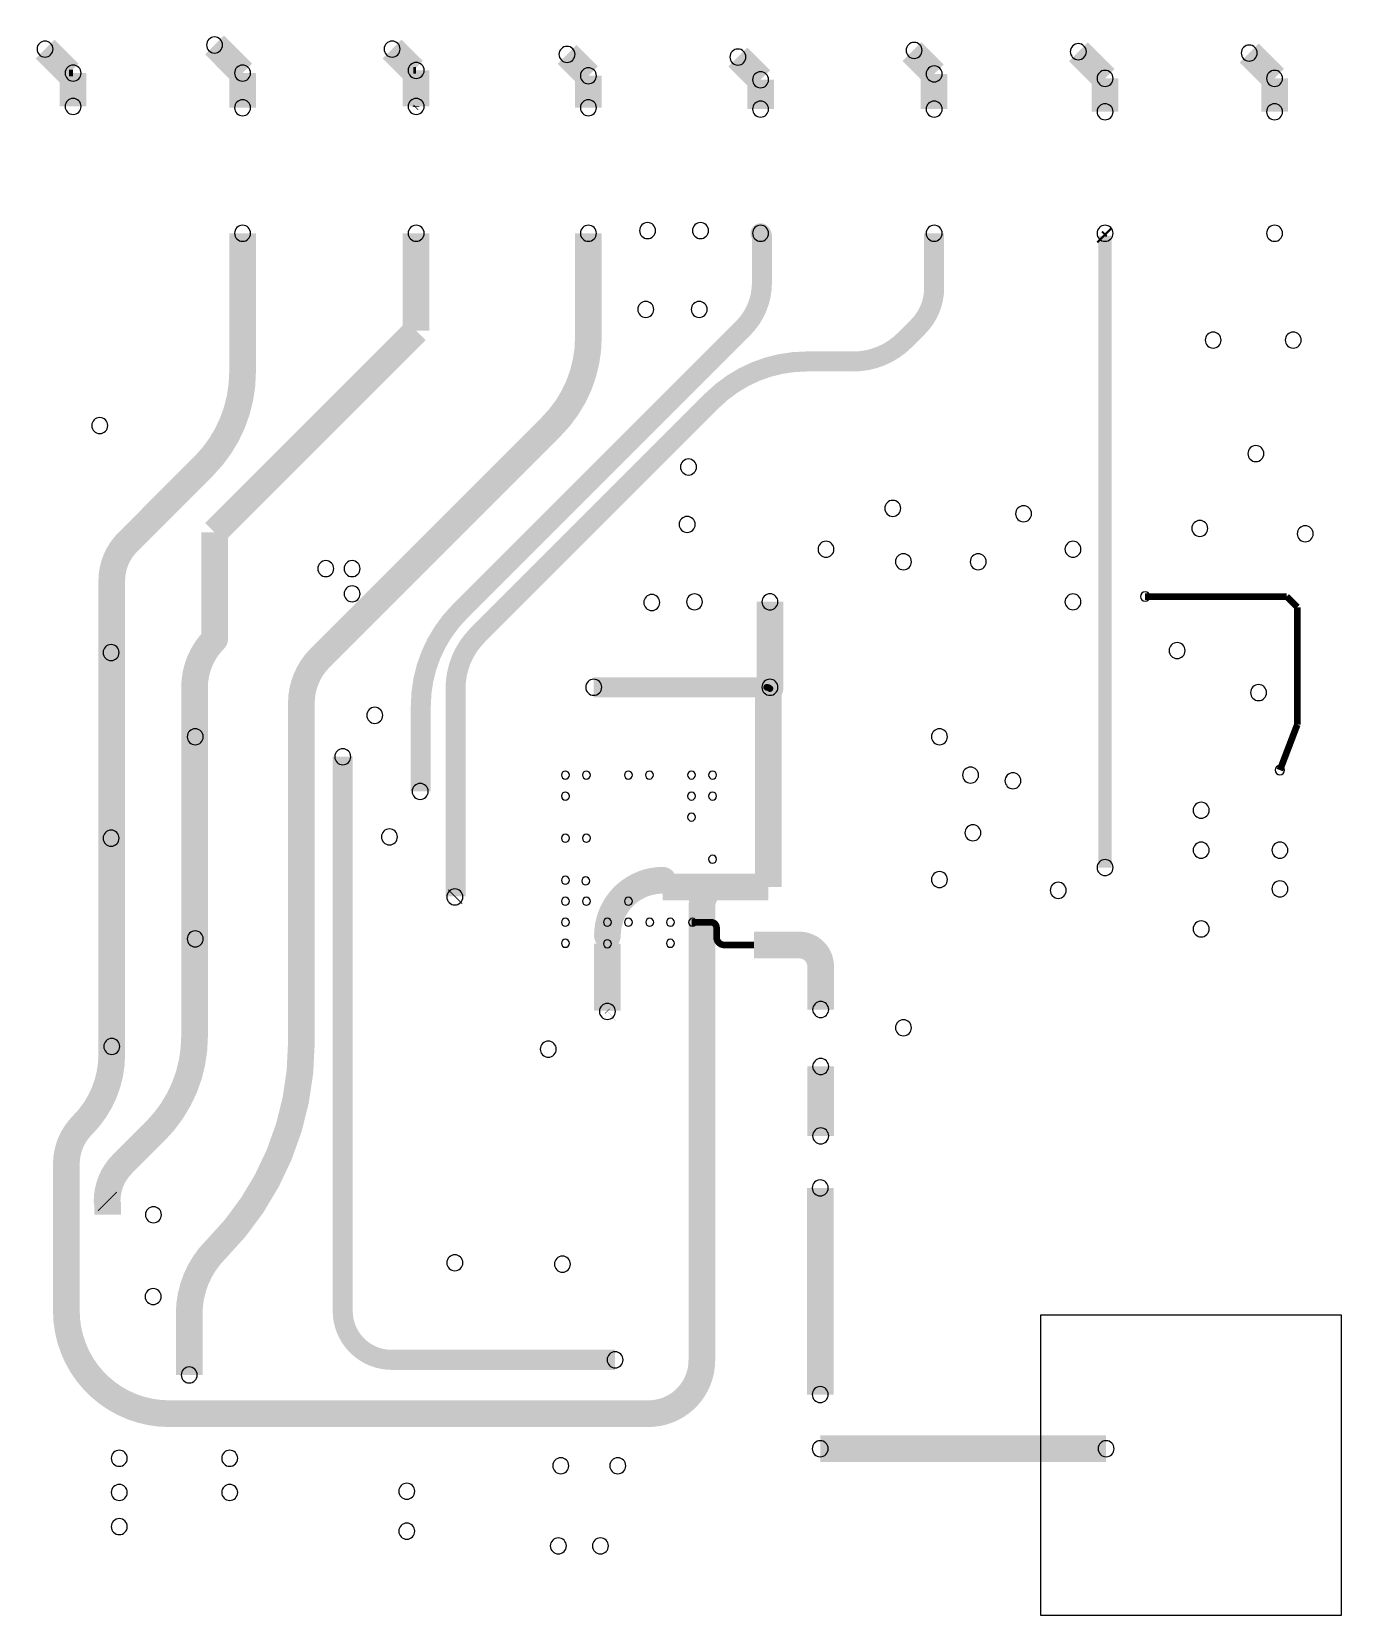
# Model space of a CAD drawing. Header units: millimetres. Extents: x 46.2 to 71.1, y 36.1 to 66.2.
import ezdxf

# ---------------------------------------------------------------- set-up
doc = ezdxf.new("R2010")
doc.units = ezdxf.units.MM
doc.layers.add('metal1', color=76, linetype='Continuous')
doc.layers.add('metal3', color=16, linetype='Continuous')

msp = doc.modelspace()

# ---------------------------------------------------------------- linework, layer by layer
at = {"layer": 'metal1'}
for points, const_width in [([(46.943, 64.799), (46.943, 65.434)], 0.508), ([(50.169, 64.774), (50.169, 65.434)], 0.508), ([(53.471, 64.799), (53.471, 65.485)], 0.508), ([(63.326, 64.748), (63.326, 65.418)], 0.508), ([(56.748, 64.774), (56.748, 65.383)], 0.508), ([(60.024, 64.748), (60.024, 65.307)], 0.508), ([(66.578, 64.698), (66.578, 65.333)], 0.508), ([(69.803, 64.698), (69.803, 65.333)], 0.508), ([(53.459, 64.774), (53.471, 64.786)], 0.127), ([(53.471, 64.786), (53.471, 64.799)], 0.127), ([(50.169, 59.749), (50.169, 62.386)], 0.508), ([(53.471, 60.532), (53.471, 62.386)], 0.508), ([(56.748, 60.405), (56.748, 62.386)], 0.508), ([(60.05, 61.446), (60.05, 62.325)], 0.381), ([(63.326, 61.345), (63.326, 62.386)], 0.381), ([(66.552, 62.361), (66.578, 62.335)], 0.381), ([(66.578, 50.321), (66.578, 62.335)], 0.254), ([(66.552, 62.361), (66.578, 62.386)], 0.127), ([(49.636, 56.696), (53.471, 60.532)], 0.508), ([(54.304, 55.193), (59.691, 60.579)], 0.381), ([(62.768, 60.354), (63.021, 60.608)], 0.381), ([(60.899, 59.948), (61.787, 59.948)], 0.381), ([(54.64, 54.741), (59.103, 59.204)], 0.381), ([(51.646, 54.313), (56.047, 58.714)], 0.508), ([(47.985, 56.512), (49.425, 57.953)], 0.508), ([(49.636, 54.664), (49.636, 56.696)], 0.508), ([(47.68, 46.918), (47.68, 55.777)], 0.508), ([(60.202, 53.75), (60.202, 55.376)], 0.508), ([(67.34, 55.477), (70.032, 55.477)], 0.127), ([(70.032, 55.477), (70.235, 55.274)], 0.127), ([(70.235, 53.039), (70.235, 55.274)], 0.127), ([(49.255, 47.106), (49.255, 53.745)], 0.508), ([(56.849, 53.75), (60.141, 53.75)], 0.381), ([(60.172, 49.953), (60.172, 53.694)], 0.508), ([(60.202, 53.725), (60.202, 53.75)], 0.508), ([(51.287, 46.981), (51.287, 53.445)], 0.508), ([(54.221, 49.775), (54.221, 53.729)], 0.381), ([(53.56, 51.769), (53.56, 53.397)], 0.381), ([(69.905, 52.175), (70.235, 53.039)], 0.127), ([(52.074, 41.888), (52.074, 52.429)], 0.381), ([(69.905, 52.175), (69.905, 52.175)], 0.127), ([(58.164, 49.953), (59.081, 49.953)], 0.508), ([(59.081, 49.953), (60.172, 49.953)], 0.508), ([(54.208, 49.762), (54.221, 49.775)], 0.381), ([(58.907, 40.949), (58.907, 49.559)], 0.508), ([(57.11, 47.597), (57.11, 48.873)], 0.508), ([(57.103, 47.591), (57.11, 47.597)], 0.508), ([(57.103, 47.591), (57.11, 47.584)], 0.127), ([(47.68, 46.768), (47.68, 46.918)], 0.508), ([(47.883, 44.682), (48.448, 45.248)], 0.508), ([(48.448, 45.248), (48.511, 45.31)], 0.508), ([(46.816, 41.888), (46.816, 44.683)], 0.508), ([(47.591, 43.977), (47.604, 43.964)], 0.508), ([(47.604, 43.717), (47.604, 43.964)], 0.508), ([(49.153, 40.669), (49.153, 41.83)], 0.508), ([(53.005, 40.957), (57.256, 40.957)], 0.381), ([(48.772, 39.933), (57.891, 39.933)], 0.508)]:
    msp.add_lwpolyline(points, dxfattribs=dict(at, const_width=const_width))
for points in [[(46.791, 65.434, 1), (47.096, 65.434, 1)], [(50.017, 65.434, 1), (50.322, 65.434, 1)], [(53.319, 65.485, 1), (53.624, 65.485, 1)], [(56.595, 65.383, 1), (56.9, 65.383, 1)], [(59.872, 65.307, 1), (60.177, 65.307, 1)], [(63.174, 65.418, 1), (63.479, 65.418, 1)], [(66.425, 65.333, 1), (66.73, 65.333, 1)], [(69.651, 65.333, 1), (69.956, 65.333, 1)], [(46.791, 64.799, 1), (47.096, 64.799, 1)], [(50.017, 64.774, 1), (50.322, 64.774, 1)], [(53.319, 64.799, 1), (53.624, 64.799, 1)], [(56.595, 64.774, 1), (56.9, 64.774, 1)], [(59.872, 64.748, 1), (60.177, 64.748, 1)], [(63.174, 64.748, 1), (63.479, 64.748, 1)], [(66.425, 64.698, 1), (66.73, 64.698, 1)], [(69.651, 64.698, 1), (69.956, 64.698, 1)], [(50.017, 62.386, 1), (50.322, 62.386, 1)], [(53.319, 62.386, 1), (53.624, 62.386, 1)], [(56.595, 62.386, 1), (56.9, 62.386, 1)], [(57.721, 62.437, 1), (58.026, 62.437, 1)], [(58.729, 62.437, 1), (59.034, 62.437, 1)], [(59.872, 62.386, 1), (60.177, 62.386, 1)], [(63.174, 62.386, 1), (63.479, 62.386, 1)], [(66.425, 62.386, 1), (66.73, 62.386, 1)], [(69.651, 62.386, 1), (69.956, 62.386, 1)], [(57.688, 60.938, 1), (57.992, 60.938, 1)], [(58.704, 60.938, 1), (59.008, 60.938, 1)], [(68.483, 60.354, 1), (68.787, 60.354, 1)], [(70.007, 60.354, 1), (70.311, 60.354, 1)], [(47.299, 58.729, 1), (47.604, 58.729, 1)], [(69.295, 58.195, 1), (69.6, 58.195, 1)], [(58.5, 57.941, 1), (58.805, 57.941, 1)], [(62.387, 57.154, 1), (62.691, 57.154, 1)], [(58.475, 56.849, 1), (58.78, 56.849, 1)], [(64.876, 57.052, 1), (65.181, 57.052, 1)], [(68.229, 56.773, 1), (68.533, 56.773, 1)], [(70.235, 56.671, 1), (70.54, 56.671, 1)], [(61.117, 56.376, 1), (61.421, 56.376, 1)], [(65.816, 56.376, 1), (66.12, 56.376, 1)], [(51.6, 56.007, 1), (51.904, 56.007, 1)], [(52.1, 56.007, 1), (52.404, 56.007, 1)], [(62.59, 56.138, 1), (62.895, 56.138, 1)], [(64.012, 56.138, 1), (64.317, 56.138, 1)], [(52.1, 55.528, 1), (52.404, 55.528, 1)], [(57.802, 55.363, 1), (58.107, 55.363, 1)], [(58.615, 55.376, 1), (58.919, 55.376, 1)], [(60.05, 55.376, 1), (60.355, 55.376, 1)], [(65.816, 55.376, 1), (66.12, 55.376, 1)], [(67.251, 55.477, 1), (67.429, 55.477, 1)], [(47.515, 54.411, 1), (47.82, 54.411, 1)], [(67.797, 54.449, 1), (68.102, 54.449, 1)], [(56.697, 53.75, 1), (57.002, 53.75, 1)], [(60.05, 53.75, 1), (60.355, 53.75, 1)], [(69.346, 53.649, 1), (69.651, 53.649, 1)], [(52.531, 53.217, 1), (52.836, 53.217, 1)], [(49.115, 52.81, 1), (49.42, 52.81, 1)], [(63.276, 52.81, 1), (63.58, 52.81, 1)], [(51.922, 52.429, 1), (52.227, 52.429, 1)], [(56.234, 52.08, 1), (56.386, 52.08, 1)], [(56.634, 52.08, 1), (56.786, 52.08, 1)], [(57.434, 52.08, 1), (57.586, 52.08, 1)], [(57.834, 52.08, 1), (57.986, 52.08, 1)], [(58.634, 52.08, 1), (58.786, 52.08, 1)], [(59.034, 52.08, 1), (59.186, 52.08, 1)], [(63.866, 52.08, 1), (64.171, 52.08, 1)], [(64.674, 51.972, 1), (64.978, 51.972, 1)], [(69.817, 52.175, 1), (69.994, 52.175, 1)], [(53.395, 51.769, 1), (53.7, 51.769, 1)], [(56.234, 51.68, 1), (56.386, 51.68, 1)], [(58.634, 51.68, 1), (58.786, 51.68, 1)], [(59.034, 51.68, 1), (59.186, 51.68, 1)], [(68.254, 51.412, 1), (68.559, 51.412, 1)], [(58.634, 51.28, 1), (58.786, 51.28, 1)], [(47.515, 50.88, 1), (47.82, 50.88, 1)], [(52.811, 50.905, 1), (53.116, 50.905, 1)], [(56.234, 50.88, 1), (56.386, 50.88, 1)], [(56.634, 50.88, 1), (56.786, 50.88, 1)], [(63.912, 50.982, 1), (64.216, 50.982, 1)], [(68.254, 50.652, 1), (68.559, 50.652, 1)], [(69.753, 50.652, 1), (70.058, 50.652, 1)], [(59.034, 50.48, 1), (59.186, 50.48, 1)], [(66.425, 50.321, 1), (66.73, 50.321, 1)], [(56.234, 50.08, 1), (56.386, 50.08, 1)], [(56.621, 50.067, 1), (56.773, 50.067, 1)], [(63.276, 50.093, 1), (63.58, 50.093, 1)], [(65.535, 49.888, 1), (65.84, 49.888, 1)], [(69.753, 49.915, 1), (70.058, 49.915, 1)], [(54.055, 49.762, 1), (54.36, 49.762, 1)], [(56.234, 49.68, 1), (56.386, 49.68, 1)], [(56.634, 49.68, 1), (56.786, 49.68, 1)], [(57.434, 49.68, 1), (57.586, 49.68, 1)], [(49.115, 48.965, 1), (49.42, 48.965, 1)], [(56.234, 49.28, 1), (56.386, 49.28, 1)], [(57.034, 49.28, 1), (57.186, 49.28, 1)], [(57.434, 49.28, 1), (57.586, 49.28, 1)], [(57.84, 49.28, 1), (57.992, 49.28, 1)], [(58.234, 49.28, 1), (58.386, 49.28, 1)], [(68.254, 49.153, 1), (68.559, 49.153, 1)], [(56.234, 48.88, 1), (56.386, 48.88, 1)], [(57.034, 48.873, 1), (57.186, 48.873, 1)], [(58.234, 48.88, 1), (58.386, 48.88, 1)], [(56.957, 47.584, 1), (57.262, 47.584, 1)], [(62.59, 47.273, 1), (62.895, 47.273, 1)], [(47.528, 46.918, 1), (47.832, 46.918, 1)], [(55.833, 46.867, 1), (56.138, 46.867, 1)], [(48.321, 43.717, 1), (48.626, 43.717, 1)], [(54.055, 42.803, 1), (54.36, 42.803, 1)], [(56.101, 42.777, 1), (56.406, 42.777, 1)], [(48.315, 42.161, 1), (48.62, 42.161, 1)], [(57.103, 40.957, 1), (57.408, 40.957, 1)], [(49.001, 40.669, 1), (49.306, 40.669, 1)], [(47.671, 39.084, 1), (47.976, 39.084, 1)], [(49.771, 39.084, 1), (50.076, 39.084, 1)], [(56.071, 38.942, 1), (56.376, 38.942, 1)], [(57.154, 38.942, 1), (57.459, 38.942, 1)], [(47.671, 38.434, 1), (47.976, 38.434, 1)], [(49.771, 38.434, 1), (50.076, 38.434, 1)], [(53.141, 38.458, 1), (53.446, 38.458, 1)], [(53.141, 38.458, 1), (53.446, 38.458, 1)], [(47.671, 37.784, 1), (47.976, 37.784, 1)], [(53.141, 37.698, 1), (53.446, 37.698, 1)], [(56.024, 37.418, 1), (56.329, 37.418, 1)], [(56.824, 37.418, 1), (57.129, 37.418, 1)]]:
    msp.add_lwpolyline(points, format="xyb", close=True, dxfattribs=at)
for points, const_width in [([(60.024, 62.386, -0.198912), (60.05, 62.325)], 0.381), ([(60.05, 61.446, -0.198912), (59.691, 60.579)], 0.381), ([(63.326, 61.345, -0.198912), (63.021, 60.608)], 0.381), ([(56.748, 60.405, -0.198912), (56.047, 58.714)], 0.508), ([(62.768, 60.354, -0.198912), (61.787, 59.948)], 0.381), ([(50.169, 59.749, -0.198912), (49.425, 57.953)], 0.508), ([(59.103, 59.204, -0.198912), (60.899, 59.948)], 0.381), ([(47.68, 55.777, -0.198912), (47.985, 56.512)], 0.508), ([(53.56, 53.397, -0.198912), (54.304, 55.193)], 0.381), ([(49.255, 53.745, -0.198851), (49.636, 54.664)], 0.508), ([(54.221, 53.729, -0.198912), (54.64, 54.741)], 0.381), ([(51.287, 53.445, -0.198912), (51.646, 54.313)], 0.508), ([(60.172, 53.694, -0.414214), (60.202, 53.725)], 0.508), ([(60.141, 53.75, -0.198912), (60.202, 53.725)], 0.127), ([(57.11, 49.026, -0.414214), (58.164, 50.08)], 0.508), ([(58.907, 49.559, -0.210667), (59.081, 49.953)], 0.508), ([(49.255, 47.106, -0.198912), (48.511, 45.31)], 0.508), ([(47.68, 46.768, -0.198912), (47.121, 45.419)], 0.508), ([(51.287, 46.981, -0.198912), (49.661, 43.057)], 0.508), ([(46.816, 44.683, -0.198912), (47.121, 45.419)], 0.508), ([(47.591, 43.977, -0.198912), (47.883, 44.682)], 0.508), ([(49.153, 41.83, -0.198912), (49.661, 43.057)], 0.508), ([(48.772, 39.933, -0.414214), (46.816, 41.888)], 0.508), ([(53.005, 40.957, -0.414214), (52.074, 41.888)], 0.381), ([(58.907, 40.949, -0.414214), (57.891, 39.933)], 0.508)]:
    msp.add_lwpolyline(points, format="xyb", dxfattribs=dict(at, const_width=const_width))
for points, const_width in [([(59.929, 62.386, 1), (60.12, 62.386, 1)], 0.191), ([(59.955, 62.325, 1), (60.145, 62.325, 1)], 0.191), ([(59.955, 61.446, 1), (60.145, 61.446, 1)], 0.191), ([(63.231, 61.345, 1), (63.422, 61.345, 1)], 0.191), ([(56.621, 60.405, 1), (56.875, 60.405, 1)], 0.254), ([(59.595, 60.579, 1), (59.786, 60.579, 1)], 0.191), ([(62.926, 60.608, 1), (63.116, 60.608, 1)], 0.191), ([(62.672, 60.354, 1), (62.863, 60.354, 1)], 0.191), ([(50.042, 59.749, 1), (50.296, 59.749, 1)], 0.254), ([(60.804, 59.948, 1), (60.994, 59.948, 1)], 0.191), ([(61.691, 59.948, 1), (61.882, 59.948, 1)], 0.191), ([(59.007, 59.204, 1), (59.198, 59.204, 1)], 0.191), ([(55.92, 58.714, 1), (56.174, 58.714, 1)], 0.254), ([(49.298, 57.953, 1), (49.552, 57.953, 1)], 0.254), ([(47.858, 56.512, 1), (48.112, 56.512, 1)], 0.254), ([(47.553, 55.777, 1), (47.807, 55.777, 1)], 0.254), ([(54.209, 55.193, 1), (54.399, 55.193, 1)], 0.191), ([(49.509, 54.664, 1), (49.763, 54.664, 1)], 0.254), ([(54.544, 54.741, 1), (54.735, 54.741, 1)], 0.191), ([(51.519, 54.313, 1), (51.773, 54.313, 1)], 0.254), ([(49.128, 53.745, 1), (49.382, 53.745, 1)], 0.254), ([(60.045, 53.694, 1), (60.299, 53.694, 1)], 0.254), ([(60.075, 53.725, 1), (60.329, 53.725, 1)], 0.254), ([(51.16, 53.445, 1), (51.414, 53.445, 1)], 0.254), ([(54.125, 53.729, 1), (54.316, 53.729, 1)], 0.191), ([(60.109, 53.75, 1), (60.173, 53.75, 1)], 0.0635), ([(60.171, 53.725, 1), (60.234, 53.725, 1)], 0.0635), ([(53.465, 53.397, 1), (53.655, 53.397, 1)], 0.191), ([(58.037, 50.08, 1), (58.291, 50.08, 1)], 0.254), ([(58.954, 49.953, 1), (59.208, 49.953, 1)], 0.254), ([(58.78, 49.559, 1), (59.034, 49.559, 1)], 0.254), ([(56.983, 49.026, 1), (57.237, 49.026, 1)], 0.254), ([(49.128, 47.106, 1), (49.382, 47.106, 1)], 0.254), ([(47.553, 46.768, 1), (47.807, 46.768, 1)], 0.254), ([(51.16, 46.981, 1), (51.414, 46.981, 1)], 0.254), ([(46.994, 45.419, 1), (47.248, 45.419, 1)], 0.254), ([(46.994, 45.419, 1), (47.248, 45.419, 1)], 0.254), ([(48.384, 45.31, 1), (48.638, 45.31, 1)], 0.254), ([(46.689, 44.683, 1), (46.943, 44.683, 1)], 0.254), ([(47.756, 44.682, 1), (48.01, 44.682, 1)], 0.254), ([(47.464, 43.977, 1), (47.718, 43.977, 1)], 0.254), ([(49.534, 43.057, 1), (49.788, 43.057, 1)], 0.254), ([(49.534, 43.057, 1), (49.788, 43.057, 1)], 0.254), ([(46.689, 41.888, 1), (46.943, 41.888, 1)], 0.254), ([(49.026, 41.83, 1), (49.28, 41.83, 1)], 0.254), ([(51.979, 41.888, 1), (52.17, 41.888, 1)], 0.191), ([(52.91, 40.957, 1), (53.101, 40.957, 1)], 0.191), ([(58.78, 40.949, 1), (59.034, 40.949, 1)], 0.254), ([(48.645, 39.933, 1), (48.899, 39.933, 1)], 0.254), ([(57.764, 39.933, 1), (58.018, 39.933, 1)], 0.254)]:
    msp.add_lwpolyline(points, format="xyb", close=True, dxfattribs=dict(at, const_width=const_width))
at = {"layer": 'metal3'}
for p, q in [((65.358, 36.097), (65.358, 41.812)), ((65.358, 41.812), (71.073, 41.812)), ((71.073, 41.812), (71.073, 36.097)), ((71.073, 36.097), (65.358, 36.097))]:
    msp.add_line(p, q, dxfattribs=at)
for points, const_width in [([(46.41, 65.891), (46.867, 65.434)], 0.508), ([(49.636, 65.968), (50.169, 65.434)], 0.508), ([(53.014, 65.891), (53.42, 65.485)], 0.508), ([(56.341, 65.79), (56.748, 65.383)], 0.508), ([(59.593, 65.739), (60.024, 65.307)], 0.508), ([(62.904, 65.841), (63.326, 65.418)], 0.508), ([(66.07, 65.841), (66.578, 65.333)], 0.508), ([(69.321, 65.815), (69.803, 65.333)], 0.508), ([(46.867, 65.434), (46.943, 65.434)], 0.127), ([(53.42, 65.485), (53.471, 65.485)], 0.127), ([(58.71, 49.28), (59.084, 49.28)], 0.127), ([(59.186, 49), (59.186, 49.178)], 0.127), ([(59.339, 48.848), (59.897, 48.848)], 0.127), ([(59.897, 48.848), (60.761, 48.848)], 0.508), ([(61.167, 47.621), (61.167, 48.442)], 0.508), ([(61.167, 45.216), (61.167, 46.537)], 0.508), ([(61.159, 40.297), (61.159, 44.227)], 0.508), ([(61.159, 39.267), (66.598, 39.267)], 0.508)]:
    msp.add_lwpolyline(points, dxfattribs=dict(at, const_width=const_width))
for points in [[(46.258, 65.891, 1), (46.562, 65.891, 1)], [(49.483, 65.968, 1), (49.788, 65.968, 1)], [(52.862, 65.891, 1), (53.166, 65.891, 1)], [(62.793, 65.866, 1), (63.098, 65.866, 1)], [(65.917, 65.841, 1), (66.222, 65.841, 1)], [(56.189, 65.79, 1), (56.494, 65.79, 1)], [(59.44, 65.739, 1), (59.745, 65.739, 1)], [(69.168, 65.815, 1), (69.473, 65.815, 1)], [(46.791, 65.434, 1), (47.096, 65.434, 1)], [(50.017, 65.434, 1), (50.322, 65.434, 1)], [(53.319, 65.485, 1), (53.624, 65.485, 1)], [(56.595, 65.383, 1), (56.9, 65.383, 1)], [(59.872, 65.307, 1), (60.177, 65.307, 1)], [(63.174, 65.418, 1), (63.479, 65.418, 1)], [(66.425, 65.333, 1), (66.73, 65.333, 1)], [(69.651, 65.333, 1), (69.956, 65.333, 1)], [(57.721, 62.437, 1), (58.026, 62.437, 1)], [(58.729, 62.437, 1), (59.034, 62.437, 1)], [(57.688, 60.938, 1), (57.992, 60.938, 1)], [(58.704, 60.938, 1), (59.008, 60.938, 1)], [(68.483, 60.354, 1), (68.787, 60.354, 1)], [(70.007, 60.354, 1), (70.311, 60.354, 1)], [(47.299, 58.729, 1), (47.604, 58.729, 1)], [(69.295, 58.195, 1), (69.6, 58.195, 1)], [(58.5, 57.941, 1), (58.805, 57.941, 1)], [(62.387, 57.154, 1), (62.691, 57.154, 1)], [(58.475, 56.849, 1), (58.78, 56.849, 1)], [(64.876, 57.052, 1), (65.181, 57.052, 1)], [(68.229, 56.773, 1), (68.533, 56.773, 1)], [(70.235, 56.671, 1), (70.54, 56.671, 1)], [(61.117, 56.376, 1), (61.421, 56.376, 1)], [(65.816, 56.376, 1), (66.12, 56.376, 1)], [(51.6, 56.007, 1), (51.904, 56.007, 1)], [(52.1, 56.007, 1), (52.404, 56.007, 1)], [(62.59, 56.138, 1), (62.895, 56.138, 1)], [(64.012, 56.138, 1), (64.317, 56.138, 1)], [(52.1, 55.528, 1), (52.404, 55.528, 1)], [(57.802, 55.363, 1), (58.107, 55.363, 1)], [(58.615, 55.376, 1), (58.919, 55.376, 1)], [(65.816, 55.376, 1), (66.12, 55.376, 1)], [(47.515, 54.411, 1), (47.82, 54.411, 1)], [(67.797, 54.449, 1), (68.102, 54.449, 1)], [(69.346, 53.649, 1), (69.651, 53.649, 1)], [(52.531, 53.217, 1), (52.836, 53.217, 1)], [(63.276, 52.81, 1), (63.58, 52.81, 1)], [(56.234, 52.08, 1), (56.386, 52.08, 1)], [(56.634, 52.08, 1), (56.786, 52.08, 1)], [(57.434, 52.08, 1), (57.586, 52.08, 1)], [(57.834, 52.08, 1), (57.986, 52.08, 1)], [(58.634, 52.08, 1), (58.786, 52.08, 1)], [(59.034, 52.08, 1), (59.186, 52.08, 1)], [(63.866, 52.08, 1), (64.171, 52.08, 1)], [(64.674, 51.972, 1), (64.978, 51.972, 1)], [(56.234, 51.68, 1), (56.386, 51.68, 1)], [(58.634, 51.68, 1), (58.786, 51.68, 1)], [(59.034, 51.68, 1), (59.186, 51.68, 1)], [(68.254, 51.412, 1), (68.559, 51.412, 1)], [(58.634, 51.28, 1), (58.786, 51.28, 1)], [(52.811, 50.905, 1), (53.116, 50.905, 1)], [(56.234, 50.88, 1), (56.386, 50.88, 1)], [(56.634, 50.88, 1), (56.786, 50.88, 1)], [(63.912, 50.982, 1), (64.216, 50.982, 1)], [(68.254, 50.652, 1), (68.559, 50.652, 1)], [(69.753, 50.652, 1), (70.058, 50.652, 1)], [(59.034, 50.48, 1), (59.186, 50.48, 1)], [(56.234, 50.08, 1), (56.386, 50.08, 1)], [(56.621, 50.067, 1), (56.773, 50.067, 1)], [(63.276, 50.093, 1), (63.58, 50.093, 1)], [(65.535, 49.888, 1), (65.84, 49.888, 1)], [(69.753, 49.915, 1), (70.058, 49.915, 1)], [(56.234, 49.68, 1), (56.386, 49.68, 1)], [(56.634, 49.68, 1), (56.786, 49.68, 1)], [(57.434, 49.68, 1), (57.586, 49.68, 1)], [(56.234, 49.28, 1), (56.386, 49.28, 1)], [(57.034, 49.28, 1), (57.186, 49.28, 1)], [(57.434, 49.28, 1), (57.586, 49.28, 1)], [(57.84, 49.28, 1), (57.992, 49.28, 1)], [(58.234, 49.28, 1), (58.386, 49.28, 1)], [(58.653, 49.28, 1), (58.805, 49.28, 1)], [(68.254, 49.153, 1), (68.559, 49.153, 1)], [(56.234, 48.88, 1), (56.386, 48.88, 1)], [(57.034, 48.873, 1), (57.186, 48.873, 1)], [(58.234, 48.88, 1), (58.386, 48.88, 1)], [(61.015, 47.621, 1), (61.32, 47.621, 1)], [(62.59, 47.273, 1), (62.895, 47.273, 1)], [(55.833, 46.867, 1), (56.138, 46.867, 1)], [(61.015, 46.537, 1), (61.32, 46.537, 1)], [(61.015, 45.216, 1), (61.32, 45.216, 1)], [(61.006, 44.227, 1), (61.311, 44.227, 1)], [(48.321, 43.717, 1), (48.626, 43.717, 1)], [(54.055, 42.803, 1), (54.36, 42.803, 1)], [(56.101, 42.777, 1), (56.406, 42.777, 1)], [(48.315, 42.161, 1), (48.62, 42.161, 1)], [(61.006, 40.297, 1), (61.311, 40.297, 1)], [(47.671, 39.084, 1), (47.976, 39.084, 1)], [(49.771, 39.084, 1), (50.076, 39.084, 1)], [(61.006, 39.267, 1), (61.311, 39.267, 1)], [(66.446, 39.267, 1), (66.751, 39.267, 1)], [(56.071, 38.942, 1), (56.376, 38.942, 1)], [(57.154, 38.942, 1), (57.459, 38.942, 1)], [(47.671, 38.434, 1), (47.976, 38.434, 1)], [(49.771, 38.434, 1), (50.076, 38.434, 1)], [(53.141, 38.458, 1), (53.446, 38.458, 1)], [(47.671, 37.784, 1), (47.976, 37.784, 1)], [(53.141, 37.698, 1), (53.446, 37.698, 1)], [(56.024, 37.418, 1), (56.329, 37.418, 1)], [(56.824, 37.418, 1), (57.129, 37.418, 1)]]:
    msp.add_lwpolyline(points, format="xyb", close=True, dxfattribs=at)
for points, const_width in [([(59.084, 49.28, -0.414214), (59.186, 49.178)], 0.127), ([(59.339, 48.848, -0.414214), (59.186, 49)], 0.127), ([(60.761, 48.848, -0.414214), (61.167, 48.442)], 0.508)]:
    msp.add_lwpolyline(points, format="xyb", dxfattribs=dict(at, const_width=const_width))
for points, const_width in [([(59.053, 49.28, 1), (59.116, 49.28, 1)], 0.0635), ([(59.155, 49.178, 1), (59.218, 49.178, 1)], 0.0635), ([(59.155, 49, 1), (59.218, 49, 1)], 0.0635), ([(59.307, 48.848, 1), (59.37, 48.848, 1)], 0.0635), ([(60.634, 48.848, 1), (60.888, 48.848, 1)], 0.254), ([(61.04, 48.442, 1), (61.294, 48.442, 1)], 0.254)]:
    msp.add_lwpolyline(points, format="xyb", close=True, dxfattribs=dict(at, const_width=const_width))

doc.saveas('drawing.dxf')
